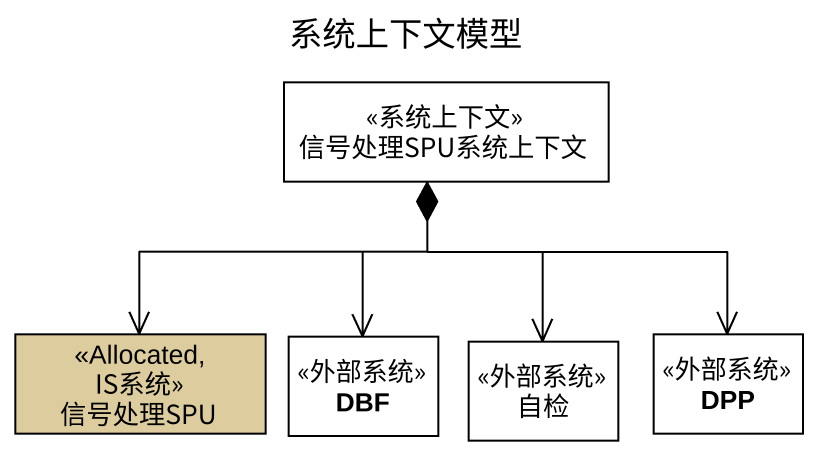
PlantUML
@startuml
title 系统上下文模型
hide circle
hide empty members
class 信号处理SPU系统上下文 <<系统上下文>>
class 信号处理SPU <<Allocated, IS系统>> #DDCD9E
class DBF <<外部系统>>
class 自检 <<外部系统>>
class DPP <<外部系统>>
信号处理SPU系统上下文 *--> 信号处理SPU
信号处理SPU系统上下文 *--> DBF
信号处理SPU系统上下文 *--> 自检
信号处理SPU系统上下文 *--> DPP
@enduml
